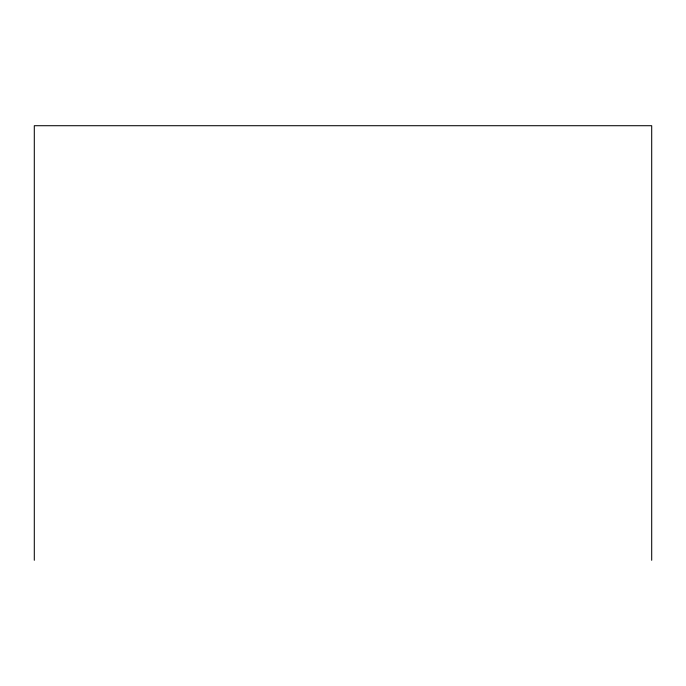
<?xml version="1.0" encoding="UTF-8"?>
<svg xmlns="http://www.w3.org/2000/svg" width="686" height="686" viewBox="0 0 686 686"><rect width="100%" height="100%" fill="white"/><g stroke="black" fill="none" stroke-linecap="round" stroke-linejoin="round"><path stroke-width="1.03" d="M651.7 560.29L651.7 125.71L34.3 125.71L34.3 560.29"/></g></svg>
